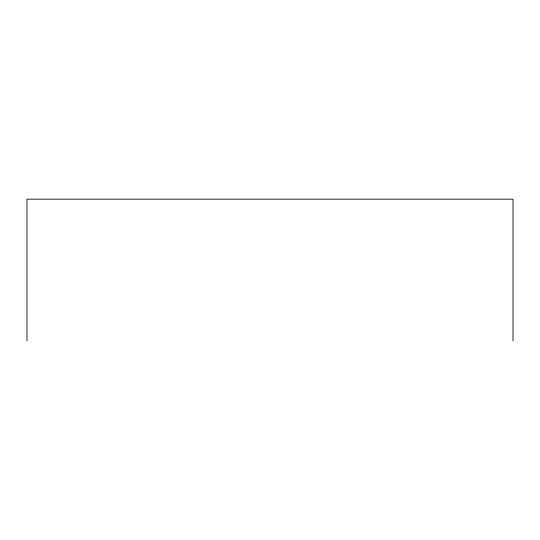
<?xml version="1.0" encoding="UTF-8"?>
<svg xmlns="http://www.w3.org/2000/svg" width="540" height="540" viewBox="0 0 540 540"><rect width="100%" height="100%" fill="white"/><g stroke="black" fill="none" stroke-linecap="round" stroke-linejoin="round"><path stroke-width="0.81" d="M513 340.835L513 199.166L27 199.166L27 340.835"/></g></svg>
